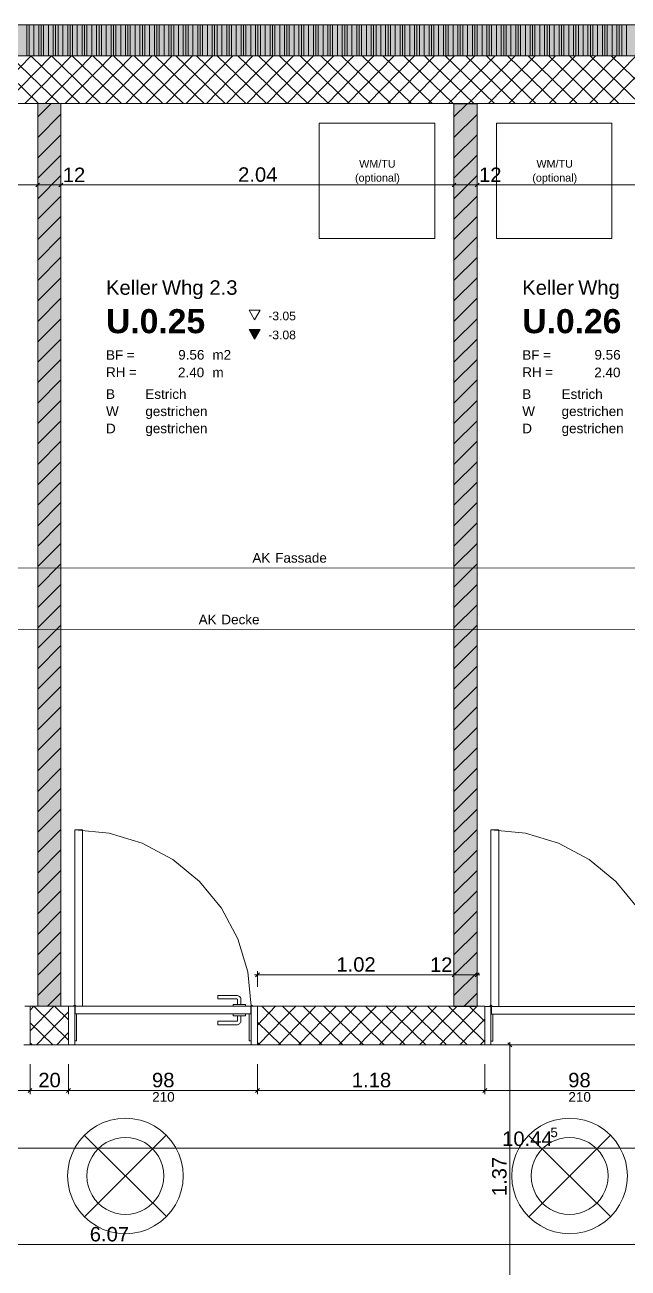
# Model space of a CAD drawing. Extents: x 0 to 1189, y 0 to 841.
# Drawn here: x 325.9 to 388.5, y 607.6 to 736.6 of the extents above; entities that cross this region are included whole.
import ezdxf
from ezdxf.lldxf.tags import DXFTag

# ---------------------------------------------------------------- set-up
doc = ezdxf.new("R2010")
doc.units = 0
doc.layers.get('0').update_dxf_attribs({"lineweight": 35})
for name, color, linetype, lineweight in [('211.5 Stahlbeton Kontur', 7, 'Continuous', 25), ('211.5 Stahlbeton Schraffur', 7, 'Continuous', 25), ('211.6 Mauerwerk Kontur', 7, 'Continuous', 25), ('225.2 Dämmung Aussen', 7, 'Continuous', 25), ('252.0 Spez. Sanitärapparate', 7, 'Continuous', 25), ('255 Plangrafiken', 7, 'Continuous', 25), ('273.0 Innentüren', 7, 'Continuous', 25), ('Beleuchtung', 7, 'Continuous', 25), ('Bemassung', 7, 'Continuous', 25), ('Gebäude Kontur', 7, 'Continuous', 25), ('Hilfskörper', 7, 'Continuous', 25), ('Raumstempel', 7, 'Continuous', 25)]:
    doc.layers.add(name, color=color, linetype=linetype, lineweight=lineweight)
doc.styles.get("Standard").update_dxf_attribs({"font": 'arial.ttf'})
tags = doc.linetypes.add('DASHED2', pattern=[9.525, 6.35, -3.175]).pattern_tags.tags
tags[6:7] = [DXFTag(74, 4), DXFTag(75, 0), DXFTag(340, '0'), DXFTag(46, 1.0), DXFTag(50, 0.0), DXFTag(44, 0.0), DXFTag(45, 0.0)]
tags[4:5] = [DXFTag(74, 4), DXFTag(75, 0), DXFTag(340, '0'), DXFTag(46, 1.0), DXFTag(50, 0.0), DXFTag(44, 0.0), DXFTag(45, 0.0)]
tags = doc.linetypes.add('Strich 2_1mm', pattern=[0.15, 0.1, -0.05]).pattern_tags.tags
tags[6:7] = [DXFTag(74, 4), DXFTag(75, 0), DXFTag(340, '0'), DXFTag(46, 1.0), DXFTag(50, 0.0), DXFTag(44, 0.0), DXFTag(45, 0.0)]
tags[4:5] = [DXFTag(74, 4), DXFTag(75, 0), DXFTag(340, '0'), DXFTag(46, 1.0), DXFTag(50, 0.0), DXFTag(44, 0.0), DXFTag(45, 0.0)]
tags = doc.linetypes.add('Strichlin_lang', pattern=[0.5, 0.3, -0.2]).pattern_tags.tags
tags[6:7] = [DXFTag(74, 4), DXFTag(75, 0), DXFTag(340, '0'), DXFTag(46, 1.0), DXFTag(50, 0.0), DXFTag(44, 0.0), DXFTag(45, 0.0)]
tags[4:5] = [DXFTag(74, 4), DXFTag(75, 0), DXFTag(340, '0'), DXFTag(46, 1.0), DXFTag(50, 0.0), DXFTag(44, 0.0), DXFTag(45, 0.0)]
tags = doc.linetypes.add('Wipeout_Contour', pattern=[1, 0, -1]).pattern_tags.tags
tags[6:7] = [DXFTag(74, 4), DXFTag(75, 0), DXFTag(340, '0'), DXFTag(46, 1.0), DXFTag(50, 0.0), DXFTag(44, 0.0), DXFTag(45, 0.0)]
tags[4:5] = [DXFTag(74, 4), DXFTag(75, 0), DXFTag(340, '0'), DXFTag(46, 1.0), DXFTag(50, 0.0), DXFTag(44, 0.0), DXFTag(45, 0.0)]

# ---------------------------------------------------------------- blocks, each defined once
blk = doc.blocks.new('Referenz-A0SO6TOG06', base_point=(4.4, 96.7))
at = {"layer": '211.5 Stahlbeton Kontur', "color": 0, "lineweight": 18}
for p, q in [((865.84, 733.42), (54.04, 733.42)), ((54.04, 728.44), (865.84, 728.44)), ((330.44, 634.74), (326.44, 634.74)), ((326.44, 634.74), (326.44, 630.74)), ((330.44, 630.74), (330.44, 634.74)), ((350.04, 634.74), (373.64, 634.74)), ((350.04, 630.73), (350.04, 634.74)), ((373.64, 634.74), (373.64, 630.73)), ((326.44, 630.74), (330.44, 630.74)), ((373.64, 630.73), (350.04, 630.73))]:
    blk.add_line(p, q, dxfattribs=at)
at = {"layer": '211.5 Stahlbeton Schraffur', "color": 0, "lineweight": 13}
for p, q in [((321.72, 728.44), (326.56, 733.42)), ((327.32, 728.44), (322.2, 733.42)), ((323.82, 728.44), (328.66, 733.42)), ((329.47, 728.44), (324.36, 733.42)), ((325.91, 728.44), (330.75, 733.42)), ((331.62, 728.44), (326.51, 733.42)), ((328, 728.44), (332.84, 733.42)), ((333.77, 728.44), (328.66, 733.42)), ((330.09, 728.44), (334.93, 733.42)), ((335.92, 728.44), (330.81, 733.42)), ((332.19, 728.44), (337.03, 733.42)), ((338.07, 728.44), (332.96, 733.42)), ((334.28, 728.44), (339.12, 733.42)), ((340.22, 728.44), (335.11, 733.42)), ((336.37, 728.44), (341.21, 733.42)), ((342.38, 728.44), (337.26, 733.42)), ((338.47, 728.44), (343.31, 733.42)), ((344.53, 728.44), (339.41, 733.42)), ((340.56, 728.44), (345.4, 733.42)), ((346.68, 728.44), (341.56, 733.42)), ((342.65, 728.44), (347.49, 733.42)), ((348.83, 728.44), (343.72, 733.42)), ((344.74, 728.44), (349.58, 733.42)), ((350.98, 728.44), (345.87, 733.42)), ((346.84, 728.44), (351.68, 733.42)), ((353.13, 728.44), (348.02, 733.42)), ((348.93, 728.44), (353.77, 733.42)), ((355.28, 728.44), (350.17, 733.42)), ((351.02, 728.44), (355.86, 733.42)), ((357.43, 728.44), (352.32, 733.42)), ((353.12, 728.44), (357.96, 733.42)), ((359.58, 728.44), (354.47, 733.42)), ((355.21, 728.44), (360.05, 733.42)), ((361.73, 728.44), (356.62, 733.42)), ((357.3, 728.44), (362.14, 733.42)), ((363.89, 728.44), (358.77, 733.42)), ((359.39, 728.44), (364.23, 733.42)), ((366.04, 728.44), (360.92, 733.42)), ((361.49, 728.44), (366.33, 733.42)), ((368.19, 728.44), (363.07, 733.42)), ((363.58, 728.44), (368.42, 733.42)), ((370.34, 728.44), (365.23, 733.42)), ((365.67, 728.44), (370.51, 733.42)), ((372.49, 728.44), (367.38, 733.42)), ((367.76, 728.44), (372.61, 733.42)), ((374.64, 728.44), (369.53, 733.42)), ((369.86, 728.44), (374.7, 733.42)), ((376.79, 728.44), (371.68, 733.42)), ((371.95, 728.44), (376.79, 733.42)), ((378.94, 728.44), (373.83, 733.42)), ((374.04, 728.44), (378.88, 733.42)), ((381.09, 728.44), (375.98, 733.42)), ((376.14, 728.44), (380.98, 733.42)), ((383.24, 728.44), (378.13, 733.42)), ((378.23, 728.44), (383.07, 733.42)), ((385.4, 728.44), (380.28, 733.42)), ((380.32, 728.44), (385.16, 733.42)), ((382.41, 728.44), (387.26, 733.42)), ((387.55, 728.44), (382.43, 733.42)), ((384.51, 728.44), (389.35, 733.42)), ((389.7, 728.44), (384.58, 733.42)), ((386.6, 728.44), (391.44, 733.42)), ((391.85, 728.44), (386.74, 733.42)), ((326.44, 634.35), (326.82, 634.74)), ((326.44, 632.2), (328.91, 634.74)), ((330.44, 631.23), (326.84, 634.74)), ((327.11, 630.74), (330.44, 634.16)), ((330.44, 633.32), (328.99, 634.74)), ((350.04, 632.79), (351.93, 634.74)), ((350.13, 630.73), (354.03, 634.74)), ((354.61, 630.73), (350.5, 634.74)), ((352.23, 630.73), (356.12, 634.74)), ((356.76, 630.73), (352.65, 634.74)), ((354.32, 630.73), (358.21, 634.74)), ((358.91, 630.73), (354.8, 634.74)), ((356.41, 630.73), (360.3, 634.74)), ((361.06, 630.73), (356.95, 634.74)), ((358.5, 630.73), (362.4, 634.74)), ((363.21, 630.73), (359.1, 634.74)), ((360.6, 630.73), (364.49, 634.74)), ((365.37, 630.73), (361.25, 634.74)), ((362.69, 630.73), (366.58, 634.74)), ((367.52, 630.73), (363.4, 634.74)), ((364.78, 630.73), (368.67, 634.74)), ((369.67, 630.73), (365.56, 634.74)), ((366.88, 630.73), (370.77, 634.74)), ((371.82, 630.73), (367.71, 634.74)), ((368.97, 630.73), (372.86, 634.74)), ((373.64, 631.06), (369.86, 634.74)), ((373.64, 633.15), (372.01, 634.74)), ((328.8, 630.74), (326.44, 633.03)), ((352.46, 630.73), (350.04, 633.09)), ((371.06, 630.73), (373.64, 633.39)), ((329.21, 630.74), (330.44, 632.01)), ((373.15, 630.73), (373.64, 631.23)), ((326.65, 630.74), (326.44, 630.93)), ((350.31, 630.73), (350.04, 630.99))]:
    blk.add_line(p, q, dxfattribs=at)
at = {"layer": '211.6 Mauerwerk Kontur', "color": 0, "lineweight": 18}
for p, q in [((329.64, 728.44), (327.24, 728.44)), ((327.24, 728.44), (327.24, 634.74)), ((329.64, 634.74), (329.64, 728.44)), ((372.84, 728.43), (370.44, 728.43)), ((370.44, 728.43), (370.44, 634.73)), ((372.84, 634.73), (372.84, 728.43)), ((327.24, 634.74), (329.64, 634.74)), ((370.44, 634.73), (372.84, 634.73))]:
    blk.add_line(p, q, dxfattribs=at)
at = {"layer": '225.2 Dämmung Aussen', "color": 0, "linetype": 'Wipeout_Contour', "lineweight": 0, "ltscale": 37.755617}
for p, q in [((865.84, 736.62), (45.85, 736.62)), ((865.84, 736.62), (45.85, 736.62)), ((49.04, 733.42), (865.84, 733.42)), ((49.04, 733.42), (865.84, 733.42))]:
    blk.add_line(p, q, dxfattribs=at)
at = {"layer": '225.2 Dämmung Aussen', "color": 0, "lineweight": 13}
for p, q in [((865.84, 736.62), (45.85, 736.62)), ((326.1, 733.42), (326.1, 736.62)), ((326.35, 733.42), (326.35, 736.62)), ((326.85, 733.42), (326.85, 736.62)), ((326.85, 733.42), (326.85, 736.62)), ((327.35, 733.42), (327.35, 736.62)), ((327.6, 733.42), (327.6, 736.62)), ((327.85, 733.42), (327.85, 736.62)), ((328.35, 733.42), (328.35, 736.62)), ((328.35, 733.42), (328.35, 736.62)), ((328.85, 733.42), (328.85, 736.62)), ((329.1, 733.42), (329.1, 736.62)), ((329.35, 733.42), (329.35, 736.62)), ((329.85, 733.42), (329.85, 736.62)), ((329.85, 733.42), (329.85, 736.62)), ((330.35, 733.42), (330.35, 736.62)), ((330.6, 733.42), (330.6, 736.62)), ((330.85, 733.42), (330.85, 736.62)), ((331.35, 733.42), (331.35, 736.62)), ((331.35, 733.42), (331.35, 736.62)), ((331.85, 733.42), (331.85, 736.62)), ((332.1, 733.42), (332.1, 736.62)), ((332.35, 733.42), (332.35, 736.62)), ((332.85, 733.42), (332.85, 736.62)), ((332.85, 733.42), (332.85, 736.62)), ((333.35, 733.42), (333.35, 736.62)), ((333.6, 733.42), (333.6, 736.62)), ((333.85, 733.42), (333.85, 736.62)), ((334.35, 733.42), (334.35, 736.62)), ((334.35, 733.42), (334.35, 736.62)), ((334.85, 733.42), (334.85, 736.62)), ((335.1, 733.42), (335.1, 736.62)), ((335.35, 733.42), (335.35, 736.62)), ((335.85, 733.42), (335.85, 736.62)), ((335.85, 733.42), (335.85, 736.62)), ((336.35, 733.42), (336.35, 736.62)), ((336.6, 733.42), (336.6, 736.62)), ((336.85, 733.42), (336.85, 736.62)), ((337.35, 733.42), (337.35, 736.62)), ((337.35, 733.42), (337.35, 736.62)), ((337.85, 733.42), (337.85, 736.62)), ((338.1, 733.42), (338.1, 736.62)), ((338.35, 733.42), (338.35, 736.62)), ((338.85, 733.42), (338.85, 736.62)), ((338.85, 733.42), (338.85, 736.62)), ((339.35, 733.42), (339.35, 736.62)), ((339.6, 733.42), (339.6, 736.62)), ((339.85, 733.42), (339.85, 736.62)), ((340.35, 733.42), (340.35, 736.62)), ((340.35, 733.42), (340.35, 736.62)), ((340.85, 733.42), (340.85, 736.62)), ((341.1, 733.42), (341.1, 736.62)), ((341.35, 733.42), (341.35, 736.62)), ((341.85, 733.42), (341.85, 736.62)), ((341.85, 733.42), (341.85, 736.62)), ((342.35, 733.42), (342.35, 736.62)), ((342.6, 733.42), (342.6, 736.62)), ((342.85, 733.42), (342.85, 736.62)), ((343.35, 733.42), (343.35, 736.62)), ((343.35, 733.42), (343.35, 736.62)), ((343.85, 733.42), (343.85, 736.62)), ((344.1, 733.42), (344.1, 736.62)), ((344.35, 733.42), (344.35, 736.62)), ((344.85, 733.42), (344.85, 736.62)), ((344.85, 733.42), (344.85, 736.62)), ((345.35, 733.42), (345.35, 736.62)), ((345.6, 733.42), (345.6, 736.62)), ((345.85, 733.42), (345.85, 736.62)), ((346.35, 733.42), (346.35, 736.62)), ((346.35, 733.42), (346.35, 736.62)), ((346.85, 733.42), (346.85, 736.62)), ((347.1, 733.42), (347.1, 736.62)), ((347.35, 733.42), (347.35, 736.62)), ((347.85, 733.42), (347.85, 736.62)), ((347.85, 733.42), (347.85, 736.62)), ((348.35, 733.42), (348.35, 736.62)), ((348.6, 733.42), (348.6, 736.62)), ((348.85, 733.42), (348.85, 736.62)), ((349.35, 733.42), (349.35, 736.62)), ((349.35, 733.42), (349.35, 736.62)), ((349.85, 733.42), (349.85, 736.62)), ((350.1, 733.42), (350.1, 736.62)), ((350.35, 733.42), (350.35, 736.62)), ((350.85, 733.42), (350.85, 736.62)), ((350.85, 733.42), (350.85, 736.62)), ((351.35, 733.42), (351.35, 736.62)), ((351.6, 733.42), (351.6, 736.62)), ((351.85, 733.42), (351.85, 736.62)), ((352.35, 733.42), (352.35, 736.62)), ((352.35, 733.42), (352.35, 736.62)), ((352.85, 733.42), (352.85, 736.62)), ((353.1, 733.42), (353.1, 736.62)), ((353.35, 733.42), (353.35, 736.62)), ((353.85, 733.42), (353.85, 736.62)), ((353.85, 733.42), (353.85, 736.62)), ((354.35, 733.42), (354.35, 736.62)), ((354.6, 733.42), (354.6, 736.62)), ((354.85, 733.42), (354.85, 736.62)), ((355.35, 733.42), (355.35, 736.62)), ((355.35, 733.42), (355.35, 736.62)), ((355.85, 733.42), (355.85, 736.62)), ((356.1, 733.42), (356.1, 736.62)), ((356.35, 733.42), (356.35, 736.62)), ((356.85, 733.42), (356.85, 736.62)), ((356.85, 733.42), (356.85, 736.62)), ((357.35, 733.42), (357.35, 736.62)), ((357.6, 733.42), (357.6, 736.62)), ((357.85, 733.42), (357.85, 736.62)), ((358.35, 733.42), (358.35, 736.62)), ((358.35, 733.42), (358.35, 736.62)), ((358.85, 733.42), (358.85, 736.62)), ((359.1, 733.42), (359.1, 736.62)), ((359.35, 733.42), (359.35, 736.62)), ((359.85, 733.42), (359.85, 736.62)), ((359.85, 733.42), (359.85, 736.62)), ((360.35, 733.42), (360.35, 736.62)), ((360.6, 733.42), (360.6, 736.62)), ((360.85, 733.42), (360.85, 736.62)), ((361.35, 733.42), (361.35, 736.62)), ((361.35, 733.42), (361.35, 736.62)), ((361.85, 733.42), (361.85, 736.62)), ((362.1, 733.42), (362.1, 736.62)), ((362.35, 733.42), (362.35, 736.62)), ((362.85, 733.42), (362.85, 736.62)), ((362.85, 733.42), (362.85, 736.62)), ((363.35, 733.42), (363.35, 736.62)), ((363.6, 733.42), (363.6, 736.62)), ((363.85, 733.42), (363.85, 736.62)), ((364.35, 733.42), (364.35, 736.62)), ((364.35, 733.42), (364.35, 736.62)), ((364.85, 733.42), (364.85, 736.62)), ((365.1, 733.42), (365.1, 736.62)), ((365.35, 733.42), (365.35, 736.62)), ((365.85, 733.42), (365.85, 736.62)), ((365.85, 733.42), (365.85, 736.62)), ((366.35, 733.42), (366.35, 736.62)), ((366.6, 733.42), (366.6, 736.62)), ((366.85, 733.42), (366.85, 736.62)), ((367.35, 733.42), (367.35, 736.62)), ((367.35, 733.42), (367.35, 736.62)), ((367.85, 733.42), (367.85, 736.62)), ((368.1, 733.42), (368.1, 736.62)), ((368.35, 733.42), (368.35, 736.62)), ((368.85, 733.42), (368.85, 736.62)), ((368.85, 733.42), (368.85, 736.62)), ((369.35, 733.42), (369.35, 736.62)), ((369.6, 733.42), (369.6, 736.62)), ((369.85, 733.42), (369.85, 736.62)), ((370.35, 733.42), (370.35, 736.62)), ((370.35, 733.42), (370.35, 736.62)), ((370.85, 733.42), (370.85, 736.62)), ((371.1, 733.42), (371.1, 736.62)), ((371.35, 733.42), (371.35, 736.62)), ((371.85, 733.42), (371.85, 736.62)), ((371.85, 733.42), (371.85, 736.62)), ((372.35, 733.42), (372.35, 736.62)), ((372.6, 733.42), (372.6, 736.62)), ((372.85, 733.42), (372.85, 736.62)), ((373.35, 733.42), (373.35, 736.62)), ((373.35, 733.42), (373.35, 736.62)), ((373.85, 733.42), (373.85, 736.62)), ((374.1, 733.42), (374.1, 736.62)), ((374.35, 733.42), (374.35, 736.62)), ((374.85, 733.42), (374.85, 736.62)), ((374.85, 733.42), (374.85, 736.62)), ((375.35, 733.42), (375.35, 736.62)), ((375.6, 733.42), (375.6, 736.62)), ((375.85, 733.42), (375.85, 736.62)), ((376.35, 733.42), (376.35, 736.62)), ((376.35, 733.42), (376.35, 736.62)), ((376.85, 733.42), (376.85, 736.62)), ((377.1, 733.42), (377.1, 736.62)), ((377.35, 733.42), (377.35, 736.62)), ((377.85, 733.42), (377.85, 736.62)), ((377.85, 733.42), (377.85, 736.62)), ((378.35, 733.42), (378.35, 736.62)), ((378.6, 733.42), (378.6, 736.62)), ((378.85, 733.42), (378.85, 736.62)), ((379.35, 733.42), (379.35, 736.62)), ((379.35, 733.42), (379.35, 736.62)), ((379.85, 733.42), (379.85, 736.62)), ((380.1, 733.42), (380.1, 736.62)), ((380.35, 733.42), (380.35, 736.62)), ((380.85, 733.42), (380.85, 736.62)), ((380.85, 733.42), (380.85, 736.62)), ((381.35, 733.42), (381.35, 736.62)), ((381.6, 733.42), (381.6, 736.62)), ((381.85, 733.42), (381.85, 736.62)), ((382.35, 733.42), (382.35, 736.62)), ((382.35, 733.42), (382.35, 736.62)), ((382.85, 733.42), (382.85, 736.62)), ((383.1, 733.42), (383.1, 736.62)), ((383.35, 733.42), (383.35, 736.62)), ((383.85, 733.42), (383.85, 736.62)), ((383.85, 733.42), (383.85, 736.62)), ((384.35, 733.42), (384.35, 736.62)), ((384.6, 733.42), (384.6, 736.62)), ((384.85, 733.42), (384.85, 736.62)), ((385.35, 733.42), (385.35, 736.62)), ((385.35, 733.42), (385.35, 736.62)), ((385.85, 733.42), (385.85, 736.62)), ((386.1, 733.42), (386.1, 736.62)), ((386.35, 733.42), (386.35, 736.62)), ((386.85, 733.42), (386.85, 736.62)), ((386.85, 733.42), (386.85, 736.62)), ((387.35, 733.42), (387.35, 736.62)), ((387.6, 733.42), (387.6, 736.62)), ((387.85, 733.42), (387.85, 736.62)), ((388.35, 733.42), (388.35, 736.62)), ((388.35, 733.42), (388.35, 736.62)), ((45.85, 733.42), (865.84, 733.42))]:
    blk.add_line(p, q, dxfattribs=at)
at = {"layer": '225.2 Dämmung Aussen', "color": 7, "linetype": 'Wipeout_Contour', "lineweight": 0, "ltscale": 37.755617, "true_color": 0xffffff}
for points in [[(45.85, 733.42), (865.84, 733.42), (45.85, 736.62)], [(865.84, 733.42), (45.85, 736.62), (865.84, 736.62)], [(45.85, 733.42), (865.84, 733.42), (45.85, 736.62)], [(865.84, 733.42), (45.85, 736.62), (865.84, 736.62)]]:
    blk.add_solid(points, dxfattribs=at)
at = {"layer": '252.0 Spez. Sanitärapparate', "color": 0, "linetype": 'Strich 2_1mm', "lineweight": 13, "ltscale": 0.13}
for p, q in [((356.44, 726.43), (356.44, 714.43)), ((368.44, 726.43), (356.44, 726.43)), ((368.44, 714.43), (368.44, 726.43)), ((374.84, 726.43), (374.84, 714.43)), ((386.84, 726.43), (374.84, 726.43)), ((386.84, 714.43), (386.84, 726.43)), ((356.44, 714.43), (368.44, 714.43)), ((374.84, 714.43), (386.84, 714.43))]:
    blk.add_line(p, q, dxfattribs=at)
at = {"layer": '255 Plangrafiken', "color": 0, "linetype": 'Wipeout_Contour', "lineweight": 0, "ltscale": 27.256255}
for p, q in [((329.64, 728.44), (327.24, 728.44)), ((327.24, 728.44), (327.24, 634.74)), ((329.64, 634.74), (329.64, 728.44)), ((327.24, 634.74), (329.64, 634.74))]:
    blk.add_line(p, q, dxfattribs=at)
at = {"layer": '255 Plangrafiken', "color": 0, "lineweight": 13}
for p, q in [((327.24, 727.06), (328.62, 728.44)), ((370.44, 727.06), (371.82, 728.43)), ((327.24, 724.94), (329.64, 727.34)), ((370.44, 724.93), (372.84, 727.33)), ((327.24, 722.81), (329.64, 725.21)), ((370.44, 722.81), (372.84, 725.21)), ((327.24, 720.69), (329.64, 723.09)), ((370.44, 720.69), (372.84, 723.09)), ((327.24, 718.57), (329.64, 720.97)), ((370.44, 718.57), (372.84, 720.97)), ((327.24, 716.45), (329.64, 718.85)), ((370.44, 716.45), (372.84, 718.85)), ((327.24, 714.33), (329.64, 716.73)), ((370.44, 714.33), (372.84, 716.73)), ((327.24, 712.21), (329.64, 714.61)), ((370.44, 712.21), (372.84, 714.61)), ((327.24, 710.09), (329.64, 712.49)), ((370.44, 710.08), (372.84, 712.48)), ((327.24, 707.96), (329.64, 710.36)), ((370.44, 707.96), (372.84, 710.36)), ((327.24, 705.84), (329.64, 708.24)), ((370.44, 705.84), (372.84, 708.24)), ((327.24, 703.72), (329.64, 706.12)), ((370.44, 703.72), (372.84, 706.12)), ((327.24, 701.6), (329.64, 704)), ((370.44, 701.6), (372.84, 704)), ((327.24, 699.48), (329.64, 701.88)), ((370.44, 699.48), (372.84, 701.88)), ((327.24, 697.36), (329.64, 699.76)), ((370.44, 697.36), (372.84, 699.76)), ((327.24, 695.24), (329.64, 697.64)), ((370.44, 695.23), (372.84, 697.63)), ((327.24, 693.11), (329.64, 695.51)), ((370.44, 693.11), (372.84, 695.51)), ((327.24, 690.99), (329.64, 693.39)), ((370.44, 690.99), (372.84, 693.39)), ((327.24, 688.87), (329.64, 691.27)), ((370.44, 688.87), (372.84, 691.27)), ((327.24, 686.75), (329.64, 689.15)), ((370.44, 686.75), (372.84, 689.15)), ((327.24, 684.63), (329.64, 687.03)), ((370.44, 684.63), (372.84, 687.03)), ((327.24, 682.51), (329.64, 684.91)), ((370.44, 682.51), (372.84, 684.91)), ((327.24, 680.39), (329.64, 682.79)), ((370.44, 680.38), (372.84, 682.79)), ((327.24, 678.26), (329.64, 680.67)), ((370.44, 678.26), (372.84, 680.66)), ((327.24, 676.14), (329.64, 678.54)), ((370.44, 676.14), (372.84, 678.54)), ((327.24, 674.02), (329.64, 676.42)), ((370.44, 674.02), (372.84, 676.42)), ((327.24, 671.9), (329.64, 674.3)), ((370.44, 671.9), (372.84, 674.3)), ((327.24, 669.78), (329.64, 672.18)), ((370.44, 669.78), (372.84, 672.18)), ((327.24, 667.66), (329.64, 670.06)), ((370.44, 667.66), (372.84, 670.06)), ((327.24, 665.54), (329.64, 667.94)), ((370.44, 665.54), (372.84, 667.94)), ((327.24, 663.42), (329.64, 665.82)), ((370.44, 663.41), (372.84, 665.81)), ((327.24, 661.29), (329.64, 663.69)), ((370.44, 661.29), (372.84, 663.69)), ((327.24, 659.17), (329.64, 661.57)), ((370.44, 659.17), (372.84, 661.57)), ((327.24, 657.05), (329.64, 659.45)), ((370.44, 657.05), (372.84, 659.45)), ((327.24, 654.93), (329.64, 657.33)), ((370.44, 654.93), (372.84, 657.33)), ((327.24, 652.81), (329.64, 655.21)), ((370.44, 652.81), (372.84, 655.21)), ((327.24, 650.69), (329.64, 653.09)), ((370.44, 650.69), (372.84, 653.09)), ((327.24, 648.57), (329.64, 650.97)), ((370.44, 648.56), (372.84, 650.96)), ((327.24, 646.44), (329.64, 648.84)), ((370.44, 646.44), (372.84, 648.84)), ((327.24, 644.32), (329.64, 646.72)), ((370.44, 644.32), (372.84, 646.72)), ((327.24, 642.2), (329.64, 644.6)), ((370.44, 642.2), (372.84, 644.6)), ((327.24, 640.08), (329.64, 642.48)), ((370.44, 640.08), (372.84, 642.48)), ((327.24, 637.96), (329.64, 640.36)), ((370.44, 637.96), (372.84, 640.36)), ((327.24, 635.84), (329.64, 638.24)), ((370.44, 635.84), (372.84, 638.24)), ((328.26, 634.74), (329.64, 636.12)), ((371.46, 634.73), (372.84, 636.11))]:
    blk.add_line(p, q, dxfattribs=at)
at = {"layer": '255 Plangrafiken', "color": 0, "linetype": 'Wipeout_Contour', "lineweight": 0, "ltscale": 27.896368}
for p, q in [((372.84, 728.43), (370.44, 728.43)), ((370.44, 728.43), (370.44, 634.73)), ((372.84, 634.73), (372.84, 728.43)), ((370.44, 634.73), (372.84, 634.73))]:
    blk.add_line(p, q, dxfattribs=at)
at = {"layer": '255 Plangrafiken', "color": 7, "linetype": 'Wipeout_Contour', "lineweight": 0, "ltscale": 27.256255, "true_color": 0xffffff}
for points in [[(329.64, 634.74), (327.24, 634.74), (329.64, 728.44)], [(327.24, 634.74), (329.64, 728.44), (327.24, 728.44)], [(329.64, 728.44), (327.24, 728.44), (327.24, 728.44)], [(329.64, 634.74), (329.64, 634.74), (327.24, 634.74)]]:
    blk.add_solid(points, dxfattribs=at)
at = {"layer": '255 Plangrafiken', "color": 7, "linetype": 'Wipeout_Contour', "lineweight": 0, "ltscale": 27.896368, "true_color": 0xffffff}
for points in [[(372.84, 728.43), (370.44, 728.43), (370.44, 728.43)], [(372.84, 634.73), (370.44, 634.73), (372.84, 728.43)], [(370.44, 634.73), (372.84, 728.43), (370.44, 728.43)], [(372.84, 634.73), (372.84, 634.73), (370.44, 634.73)]]:
    blk.add_solid(points, dxfattribs=at)
at = {"layer": '273.0 Innentüren', "color": 0, "lineweight": 13}
for p, q in [((331.08, 634.84), (331.08, 653.06)), ((331.08, 653.06), (331.88, 653.06)), ((331.08, 653.06), (334.66, 652.7)), ((331.88, 634.74), (331.88, 653.06)), ((334.66, 652.7), (338.09, 651.66)), ((374.28, 634.83), (374.28, 653.05)), ((374.28, 653.05), (375.08, 653.05)), ((374.28, 653.05), (377.86, 652.7)), ((375.08, 634.73), (375.08, 653.05)), ((377.86, 652.7), (381.29, 651.66)), ((338.09, 651.66), (341.26, 649.97)), ((381.29, 651.66), (384.46, 649.97)), ((341.26, 649.97), (344.04, 647.69)), ((384.46, 649.97), (387.24, 647.69)), ((344.04, 647.69), (346.31, 644.91)), ((387.24, 647.69), (389.51, 644.91)), ((346.31, 644.91), (348.01, 641.75)), ((348.01, 641.75), (349.05, 638.31)), ((349.05, 638.31), (349.4, 634.74)), ((347.92, 635.86), (345.93, 635.86)), ((345.93, 635.81), (345.93, 635.86)), ((345.93, 635.81), (345.93, 635.79)), ((345.93, 635.79), (345.93, 635.77)), ((345.93, 635.77), (345.93, 635.74)), ((345.93, 635.74), (345.93, 635.71)), ((345.93, 635.71), (345.93, 635.68)), ((345.93, 635.68), (345.93, 635.64)), ((345.93, 635.64), (345.93, 635.61)), ((345.93, 635.61), (345.93, 635.59)), ((345.93, 635.59), (345.93, 635.54)), ((345.93, 635.54), (345.93, 635.52)), ((345.93, 635.52), (345.93, 635.51)), ((345.93, 635.5), (345.93, 635.51)), ((347.9, 635.5), (345.93, 635.5)), ((347.92, 635.49), (347.9, 635.5)), ((347.98, 635.85), (347.92, 635.86)), ((347.93, 635.49), (347.92, 635.49)), ((347.94, 635.49), (347.93, 635.49)), ((347.95, 635.48), (347.94, 635.49)), ((347.96, 635.47), (347.95, 635.48)), ((347.96, 635.47), (347.96, 635.47)), ((347.97, 635.46), (347.96, 635.47)), ((347.97, 635.45), (347.97, 635.46)), ((347.97, 635.43), (347.97, 635.45)), ((347.97, 634.94), (347.97, 635.43)), ((348.06, 635.83), (347.98, 635.85)), ((348.12, 635.8), (348.06, 635.83)), ((348.18, 635.76), (348.12, 635.8)), ((348.23, 635.71), (348.18, 635.76)), ((348.28, 635.65), (348.23, 635.71)), ((348.31, 635.58), (348.28, 635.65)), ((348.33, 635.51), (348.31, 635.58)), ((348.33, 635.44), (348.33, 635.51)), ((348.33, 634.94), (348.33, 635.44)), ((326.44, 634.74), (325.9, 634.74)), ((326.44, 634.74), (326.44, 630.74)), ((326.44, 630.74), (326.44, 634.74)), ((330.44, 634.74), (330.44, 633.94)), ((330.98, 634.74), (330.44, 634.74)), ((330.44, 630.74), (330.44, 633.94)), ((330.99, 634.76), (330.98, 634.74)), ((330.98, 634.74), (331.08, 634.74)), ((331, 634.79), (330.99, 634.76)), ((331.01, 634.81), (331, 634.79)), ((331.03, 634.82), (331.01, 634.81)), ((331.06, 634.83), (331.03, 634.82)), ((331.08, 634.84), (331.06, 634.83)), ((331.11, 634.83), (331.08, 634.84)), ((331.08, 634.74), (331.08, 634.64)), ((331.08, 634.64), (331.08, 633.94)), ((331.08, 634.64), (331.11, 634.64)), ((331.13, 633.94), (331.08, 633.94)), ((331.08, 631.14), (331.08, 633.94)), ((331.13, 634.82), (331.11, 634.83)), ((331.11, 634.64), (331.13, 634.65)), ((331.15, 634.81), (331.13, 634.82)), ((331.13, 634.65), (331.13, 634.74)), ((331.13, 634.74), (331.18, 634.74)), ((331.13, 634.65), (331.13, 633.94)), ((331.13, 633.94), (331.28, 633.94)), ((331.17, 634.79), (331.15, 634.81)), ((331.18, 634.76), (331.17, 634.79)), ((331.18, 634.74), (331.18, 634.76)), ((331.88, 634.74), (331.18, 634.74)), ((331.28, 631.14), (331.28, 633.94)), ((331.28, 633.94), (347.51, 633.94)), ((347.51, 634.74), (331.88, 634.74)), ((347.51, 634.74), (347.51, 634.94)), ((347.51, 634.94), (347.52, 634.94)), ((347.51, 634.74), (347.52, 634.74)), ((347.51, 633.94), (347.52, 633.94)), ((347.51, 633.94), (347.51, 633.74)), ((347.51, 633.74), (347.52, 633.74)), ((347.55, 634.94), (347.52, 634.94)), ((347.52, 634.74), (347.55, 634.74)), ((347.52, 633.94), (347.55, 633.94)), ((347.52, 633.74), (347.55, 633.74)), ((347.55, 634.94), (347.6, 634.94)), ((347.55, 634.74), (347.6, 634.74)), ((347.55, 633.94), (347.6, 633.94)), ((347.55, 633.74), (347.6, 633.74)), ((347.66, 634.94), (347.6, 634.94)), ((347.6, 634.74), (347.66, 634.74)), ((347.6, 633.94), (347.66, 633.94)), ((347.6, 633.74), (347.66, 633.74)), ((347.74, 634.94), (347.66, 634.94)), ((347.66, 634.74), (347.74, 634.74)), ((347.66, 633.94), (347.74, 633.94)), ((347.66, 633.74), (347.74, 633.74)), ((347.83, 634.94), (347.74, 634.94)), ((347.74, 634.74), (347.83, 634.74)), ((347.74, 633.94), (347.83, 633.94)), ((347.74, 633.74), (347.83, 633.74)), ((347.93, 634.94), (347.83, 634.94)), ((347.83, 634.74), (347.93, 634.74)), ((347.83, 633.94), (347.93, 633.94)), ((347.83, 633.74), (347.93, 633.74)), ((347.97, 634.94), (347.93, 634.94)), ((347.93, 634.74), (348.04, 634.74)), ((347.93, 633.94), (348.04, 633.94)), ((347.93, 633.74), (347.97, 633.74)), ((347.97, 634.94), (347.97, 634.94)), ((347.98, 634.94), (347.97, 634.94)), ((347.97, 633.74), (347.97, 633.24)), ((347.97, 633.74), (347.97, 633.74)), ((347.97, 633.74), (347.98, 633.74)), ((347.98, 634.94), (348.01, 634.94)), ((347.98, 633.74), (348.01, 633.74)), ((348.04, 634.94), (348.01, 634.94)), ((348.01, 633.74), (348.04, 633.74)), ((348.04, 634.94), (348.04, 634.94)), ((348.06, 634.94), (348.04, 634.94)), ((348.04, 634.74), (348.15, 634.74)), ((348.04, 633.94), (348.15, 633.94)), ((348.04, 633.74), (348.04, 633.74)), ((348.04, 633.74), (348.06, 633.74)), ((348.09, 634.94), (348.06, 634.94)), ((348.06, 633.74), (348.09, 633.74)), ((348.12, 634.94), (348.09, 634.94)), ((348.09, 633.74), (348.12, 633.74)), ((348.15, 634.94), (348.12, 634.94)), ((348.12, 633.74), (348.15, 633.74)), ((348.18, 634.94), (348.15, 634.94)), ((348.15, 634.74), (348.26, 634.74)), ((348.15, 633.94), (348.26, 633.94)), ((348.15, 633.74), (348.18, 633.74)), ((348.21, 634.94), (348.18, 634.94)), ((348.18, 633.74), (348.21, 633.74)), ((348.24, 634.94), (348.21, 634.94)), ((348.21, 633.74), (348.24, 633.74)), ((348.26, 634.94), (348.24, 634.94)), ((348.24, 633.74), (348.26, 633.74)), ((348.27, 634.94), (348.26, 634.94)), ((348.26, 634.74), (348.37, 634.74)), ((348.26, 633.94), (348.37, 633.94)), ((348.26, 633.74), (348.27, 633.74)), ((348.29, 634.94), (348.27, 634.94)), ((348.27, 633.74), (348.29, 633.74)), ((348.31, 634.94), (348.29, 634.94)), ((348.29, 633.74), (348.31, 633.74)), ((348.33, 634.94), (348.31, 634.94)), ((348.31, 633.74), (348.33, 633.74)), ((348.37, 634.94), (348.33, 634.94)), ((348.33, 633.74), (348.33, 633.23)), ((348.33, 633.74), (348.37, 633.74)), ((348.47, 634.94), (348.37, 634.94)), ((348.37, 634.74), (348.47, 634.74)), ((348.37, 633.94), (348.47, 633.94)), ((348.37, 633.74), (348.47, 633.74)), ((348.47, 634.94), (348.56, 634.94)), ((348.47, 634.74), (348.56, 634.74)), ((348.47, 633.94), (348.56, 633.94)), ((348.47, 633.74), (348.56, 633.74)), ((348.64, 634.94), (348.56, 634.94)), ((348.56, 634.74), (348.64, 634.74)), ((348.56, 633.94), (348.64, 633.94)), ((348.56, 633.74), (348.64, 633.74)), ((348.64, 634.94), (348.71, 634.94)), ((348.64, 634.74), (348.71, 634.74)), ((348.64, 633.94), (348.71, 633.94)), ((348.64, 633.74), (348.71, 633.74)), ((348.75, 634.94), (348.71, 634.94)), ((348.71, 634.74), (348.75, 634.74)), ((348.71, 633.94), (348.75, 633.94)), ((348.71, 633.74), (348.75, 633.74)), ((348.78, 634.94), (348.75, 634.94)), ((348.75, 634.74), (348.78, 634.74)), ((348.75, 633.94), (348.78, 633.94)), ((348.75, 633.74), (348.78, 633.74)), ((348.78, 634.94), (348.79, 634.94)), ((348.79, 634.74), (348.78, 634.74)), ((348.78, 633.94), (348.79, 633.94)), ((348.78, 633.74), (348.79, 633.74)), ((348.79, 634.74), (348.79, 634.94)), ((348.79, 634.74), (349.35, 634.74)), ((348.79, 633.94), (349.2, 633.94)), ((348.79, 633.94), (348.79, 633.74)), ((349.2, 633.94), (349.2, 631.14)), ((349.2, 633.94), (349.35, 633.94)), ((349.39, 634.74), (349.35, 634.74)), ((349.35, 634.74), (349.35, 634.59)), ((349.35, 634.59), (349.37, 634.59)), ((349.35, 634.44), (349.35, 634.59)), ((349.35, 634.44), (349.37, 634.44)), ((349.35, 634.44), (349.35, 634.43)), ((349.35, 634.39), (349.35, 634.43)), ((349.35, 634.43), (349.37, 634.43)), ((349.35, 634.39), (349.35, 634.39)), ((349.35, 634.29), (349.35, 634.39)), ((349.35, 634.28), (349.35, 634.29)), ((349.35, 634.28), (349.35, 634.18)), ((349.35, 634.17), (349.35, 634.18)), ((349.37, 634.18), (349.35, 634.18)), ((349.35, 634.17), (349.37, 634.17)), ((349.35, 634.08), (349.35, 634.17)), ((349.35, 634.08), (349.37, 634.08)), ((349.35, 634.08), (349.35, 633.94)), ((349.4, 633.94), (349.35, 633.94)), ((349.37, 634.44), (349.37, 634.59)), ((349.37, 634.43), (349.37, 634.44)), ((349.37, 634.43), (349.38, 634.43)), ((349.37, 634.39), (349.37, 634.43)), ((349.37, 634.39), (349.37, 634.18)), ((349.37, 634.18), (349.37, 634.17)), ((349.38, 634.18), (349.37, 634.18)), ((349.37, 634.08), (349.37, 634.17)), ((349.38, 634.72), (349.39, 634.74)), ((349.38, 634.43), (349.38, 634.72)), ((349.38, 634.43), (349.38, 634.39)), ((349.38, 634.39), (349.38, 634.18)), ((349.38, 634.08), (349.38, 634.18)), ((349.4, 634.08), (349.38, 634.08)), ((349.39, 634.74), (349.4, 634.78)), ((349.4, 634.74), (349.39, 634.74)), ((349.4, 634.78), (349.45, 634.83)), ((349.42, 634.74), (349.4, 634.74)), ((349.4, 634.72), (349.4, 634.74)), ((349.4, 634.08), (349.4, 634.72)), ((349.4, 633.94), (349.4, 634.08)), ((349.4, 633.94), (349.4, 631.14)), ((349.43, 634.77), (349.42, 634.74)), ((350.04, 634.74), (349.42, 634.74)), ((349.43, 634.77), (349.46, 634.8)), ((349.48, 634.84), (349.45, 634.83)), ((349.46, 634.8), (349.49, 634.81)), ((349.48, 634.84), (349.51, 634.84)), ((349.51, 634.81), (349.49, 634.81)), ((349.51, 634.84), (349.51, 634.81)), ((350.04, 634.74), (350.04, 630.74)), ((350.04, 634.74), (350.04, 630.74)), ((373.64, 630.73), (373.64, 634.73)), ((373.64, 634.73), (373.64, 633.93)), ((374.18, 634.73), (373.64, 634.73)), ((373.64, 630.73), (373.64, 633.93)), ((374.19, 634.76), (374.18, 634.73)), ((374.18, 634.73), (374.28, 634.73)), ((374.2, 634.78), (374.19, 634.76)), ((374.21, 634.81), (374.2, 634.78)), ((374.23, 634.82), (374.21, 634.81)), ((374.26, 634.83), (374.23, 634.82)), ((374.28, 634.83), (374.26, 634.83)), ((374.31, 634.83), (374.28, 634.83)), ((374.28, 634.73), (374.28, 634.63)), ((374.28, 634.63), (374.31, 634.64)), ((374.28, 634.63), (374.28, 633.93)), ((374.33, 633.93), (374.28, 633.93)), ((374.28, 631.13), (374.28, 633.93)), ((374.33, 634.82), (374.31, 634.83)), ((374.31, 634.64), (374.33, 634.65)), ((374.35, 634.81), (374.33, 634.82)), ((374.33, 634.65), (374.33, 634.73)), ((374.33, 634.73), (374.38, 634.73)), ((374.33, 634.65), (374.33, 633.93)), ((374.33, 633.93), (374.48, 633.93)), ((374.37, 634.78), (374.35, 634.81)), ((374.38, 634.76), (374.37, 634.78)), ((374.38, 634.73), (374.38, 634.76)), ((375.08, 634.73), (374.38, 634.73)), ((374.48, 631.13), (374.48, 633.93)), ((374.48, 633.93), (390.71, 633.93)), ((390.71, 634.73), (375.08, 634.73)), ((347.9, 633.18), (345.93, 633.18)), ((345.93, 633.18), (345.93, 633.16)), ((345.93, 633.16), (345.93, 633.15)), ((345.93, 633.15), (345.93, 633.13)), ((345.93, 633.09), (345.93, 633.13)), ((345.93, 633.09), (345.93, 633.06)), ((345.93, 633.06), (345.93, 633.03)), ((345.93, 633.03), (345.93, 633)), ((345.93, 633), (345.93, 632.96)), ((345.93, 632.96), (345.93, 632.93)), ((345.93, 632.91), (345.93, 632.93)), ((345.93, 632.91), (345.93, 632.88)), ((345.93, 632.86), (345.93, 632.88)), ((345.93, 632.86), (345.93, 632.82)), ((347.92, 632.82), (345.93, 632.82)), ((347.92, 633.18), (347.9, 633.18)), ((347.93, 633.18), (347.92, 633.18)), ((347.98, 632.82), (347.92, 632.82)), ((347.94, 633.18), (347.93, 633.18)), ((347.95, 633.19), (347.94, 633.18)), ((347.96, 633.2), (347.95, 633.19)), ((347.97, 633.22), (347.96, 633.21)), ((347.96, 633.21), (347.96, 633.2)), ((347.97, 633.24), (347.97, 633.23)), ((347.97, 633.23), (347.97, 633.22)), ((348.06, 632.84), (347.98, 632.82)), ((348.12, 632.87), (348.06, 632.84)), ((348.18, 632.91), (348.12, 632.87)), ((348.23, 632.97), (348.18, 632.91)), ((348.28, 633.03), (348.23, 632.97)), ((348.31, 633.09), (348.28, 633.03)), ((348.33, 633.16), (348.31, 633.09)), ((348.33, 633.23), (348.33, 633.16)), ((331.08, 631.14), (331.28, 631.14)), ((331.08, 631.14), (331.08, 630.74)), ((349.2, 631.14), (349.4, 631.14)), ((349.4, 631.14), (349.4, 630.74)), ((374.28, 631.13), (374.48, 631.13)), ((374.28, 631.13), (374.28, 630.73)), ((325.8, 630.74), (326.44, 630.74)), ((326.44, 630.74), (326.44, 630.74)), ((331.08, 630.74), (330.44, 630.74)), ((349.4, 630.74), (350.04, 630.74)), ((350.04, 630.74), (350.04, 630.74)), ((374.28, 630.73), (373.64, 630.73))]:
    blk.add_line(p, q, dxfattribs=at)
at = {"layer": 'Beleuchtung', "color": 0, "lineweight": 13}
for p, q in [((333.34, 622.32), (332.69, 621.88)), ((334.04, 622.67), (333.34, 622.32)), ((334.79, 622.92), (334.04, 622.67)), ((335.56, 623.07), (334.79, 622.92)), ((336.34, 623.12), (335.56, 623.07)), ((337.12, 623.07), (336.34, 623.12)), ((337.89, 622.92), (337.12, 623.07)), ((338.63, 622.67), (337.89, 622.92)), ((339.34, 622.32), (338.63, 622.67)), ((339.99, 621.88), (339.34, 622.32)), ((379.44, 622.32), (378.79, 621.88)), ((380.14, 622.67), (379.44, 622.32)), ((380.89, 622.92), (380.14, 622.67)), ((381.66, 623.07), (380.89, 622.92)), ((382.44, 623.12), (381.66, 623.07)), ((383.22, 623.07), (382.44, 623.12)), ((383.99, 622.92), (383.22, 623.07)), ((384.73, 622.67), (383.99, 622.92)), ((385.44, 622.32), (384.73, 622.67)), ((386.09, 621.88), (385.44, 622.32)), ((332.1, 621.37), (331.58, 620.78)), ((332.05, 621.36), (340.59, 612.93)), ((340.59, 612.93), (332.05, 621.36)), ((332.69, 621.88), (332.1, 621.37)), ((340.58, 621.37), (332.1, 612.88)), ((332.1, 612.88), (340.58, 621.37)), ((334.81, 620.82), (334.34, 620.59)), ((335.3, 620.98), (334.81, 620.82)), ((335.82, 621.09), (335.3, 620.98)), ((336.34, 621.12), (335.82, 621.09)), ((336.86, 621.09), (336.34, 621.12)), ((337.37, 620.98), (336.86, 621.09)), ((337.87, 620.82), (337.37, 620.98)), ((338.34, 620.59), (337.87, 620.82)), ((340.58, 621.37), (339.99, 621.88)), ((341.1, 620.78), (340.58, 621.37)), ((378.2, 621.37), (377.68, 620.78)), ((378.15, 621.36), (386.69, 612.93)), ((386.69, 612.93), (378.15, 621.36)), ((378.79, 621.88), (378.2, 621.37)), ((386.68, 621.37), (378.2, 612.88)), ((378.2, 612.88), (386.68, 621.37)), ((380.91, 620.82), (380.44, 620.59)), ((381.4, 620.98), (380.91, 620.82)), ((381.92, 621.09), (381.4, 620.98)), ((382.44, 621.12), (381.92, 621.09)), ((382.96, 621.09), (382.44, 621.12)), ((383.47, 620.98), (382.96, 621.09)), ((383.97, 620.82), (383.47, 620.98)), ((384.44, 620.59), (383.97, 620.82)), ((386.68, 621.37), (386.09, 621.88)), ((387.2, 620.78), (386.68, 621.37)), ((331.14, 620.12), (330.8, 619.42)), ((331.58, 620.78), (331.14, 620.12)), ((333.17, 619.56), (332.88, 619.12)), ((333.51, 619.95), (333.17, 619.56)), ((333.91, 620.29), (333.51, 619.95)), ((334.34, 620.59), (333.91, 620.29)), ((338.77, 620.29), (338.34, 620.59)), ((339.16, 619.95), (338.77, 620.29)), ((339.51, 619.56), (339.16, 619.95)), ((339.8, 619.12), (339.51, 619.56)), ((341.53, 620.12), (341.1, 620.78)), ((341.88, 619.42), (341.53, 620.12)), ((377.24, 620.12), (376.9, 619.42)), ((377.68, 620.78), (377.24, 620.12)), ((379.27, 619.56), (378.98, 619.12)), ((379.61, 619.95), (379.27, 619.56)), ((380.01, 620.29), (379.61, 619.95)), ((380.44, 620.59), (380.01, 620.29)), ((384.87, 620.29), (384.44, 620.59)), ((385.26, 619.95), (384.87, 620.29)), ((385.61, 619.56), (385.26, 619.95)), ((385.9, 619.12), (385.61, 619.56)), ((387.63, 620.12), (387.2, 620.78)), ((387.98, 619.42), (387.63, 620.12)), ((330.54, 618.68), (330.39, 617.91)), ((330.8, 619.42), (330.54, 618.68)), ((332.65, 618.65), (332.48, 618.16)), ((332.88, 619.12), (332.65, 618.65)), ((340.03, 618.65), (339.8, 619.12)), ((340.2, 618.16), (340.03, 618.65)), ((342.13, 618.68), (341.88, 619.42)), ((342.29, 617.91), (342.13, 618.68)), ((376.64, 618.68), (376.49, 617.91)), ((376.9, 619.42), (376.64, 618.68)), ((378.75, 618.65), (378.58, 618.16)), ((378.98, 619.12), (378.75, 618.65)), ((386.13, 618.65), (385.9, 619.12)), ((386.3, 618.16), (386.13, 618.65)), ((388.23, 618.68), (387.98, 619.42)), ((388.39, 617.91), (388.23, 618.68)), ((330.39, 617.91), (330.34, 617.12)), ((330.34, 617.12), (330.39, 616.34)), ((332.38, 617.65), (332.34, 617.12)), ((332.34, 617.12), (332.38, 616.6)), ((332.48, 618.16), (332.38, 617.65)), ((340.3, 617.65), (340.2, 618.16)), ((340.33, 617.12), (340.3, 617.65)), ((340.3, 616.6), (340.33, 617.12)), ((342.34, 617.12), (342.29, 617.91)), ((342.29, 616.34), (342.34, 617.12)), ((376.49, 617.91), (376.44, 617.12)), ((376.44, 617.12), (376.49, 616.34)), ((378.48, 617.65), (378.44, 617.12)), ((378.44, 617.12), (378.48, 616.6)), ((378.58, 618.16), (378.48, 617.65)), ((386.4, 617.65), (386.3, 618.16)), ((386.43, 617.12), (386.4, 617.65)), ((386.4, 616.6), (386.43, 617.12)), ((388.44, 617.12), (388.39, 617.91)), ((388.39, 616.34), (388.44, 617.12)), ((330.39, 616.34), (330.54, 615.57)), ((332.38, 616.6), (332.48, 616.09)), ((332.48, 616.09), (332.65, 615.6)), ((340.03, 615.6), (340.2, 616.09)), ((340.2, 616.09), (340.3, 616.6)), ((342.13, 615.57), (342.29, 616.34)), ((376.49, 616.34), (376.64, 615.57)), ((378.48, 616.6), (378.58, 616.09)), ((378.58, 616.09), (378.75, 615.6)), ((386.13, 615.6), (386.3, 616.09)), ((386.3, 616.09), (386.4, 616.6)), ((388.23, 615.57), (388.39, 616.34)), ((330.54, 615.57), (330.8, 614.83)), ((330.8, 614.83), (331.14, 614.12)), ((332.65, 615.6), (332.88, 615.13)), ((332.88, 615.13), (333.17, 614.69)), ((333.17, 614.69), (333.51, 614.3)), ((339.16, 614.3), (339.51, 614.69)), ((339.51, 614.69), (339.8, 615.13)), ((339.8, 615.13), (340.03, 615.6)), ((341.53, 614.12), (341.88, 614.83)), ((341.88, 614.83), (342.13, 615.57)), ((376.64, 615.57), (376.9, 614.83)), ((376.9, 614.83), (377.24, 614.12)), ((378.75, 615.6), (378.98, 615.13)), ((378.98, 615.13), (379.27, 614.69)), ((379.27, 614.69), (379.61, 614.3)), ((385.26, 614.3), (385.61, 614.69)), ((385.61, 614.69), (385.9, 615.13)), ((385.9, 615.13), (386.13, 615.6)), ((387.63, 614.12), (387.98, 614.83)), ((387.98, 614.83), (388.23, 615.57)), ((331.14, 614.12), (331.58, 613.47)), ((331.58, 613.47), (332.1, 612.88)), ((333.51, 614.3), (333.91, 613.95)), ((333.91, 613.95), (334.34, 613.66)), ((334.34, 613.66), (334.81, 613.43)), ((334.81, 613.43), (335.3, 613.26)), ((335.3, 613.26), (335.82, 613.16)), ((335.82, 613.16), (336.34, 613.13)), ((336.34, 613.13), (336.86, 613.16)), ((336.86, 613.16), (337.37, 613.26)), ((337.37, 613.26), (337.87, 613.43)), ((337.87, 613.43), (338.34, 613.66)), ((338.34, 613.66), (338.77, 613.95)), ((338.77, 613.95), (339.16, 614.3)), ((340.58, 612.88), (341.1, 613.47)), ((341.1, 613.47), (341.53, 614.12)), ((377.24, 614.12), (377.68, 613.47)), ((377.68, 613.47), (378.2, 612.88)), ((379.61, 614.3), (380.01, 613.95)), ((380.01, 613.95), (380.44, 613.66)), ((380.44, 613.66), (380.91, 613.43)), ((380.91, 613.43), (381.4, 613.26)), ((381.4, 613.26), (381.92, 613.16)), ((381.92, 613.16), (382.44, 613.13)), ((382.44, 613.13), (382.96, 613.16)), ((382.96, 613.16), (383.47, 613.26)), ((383.47, 613.26), (383.97, 613.43)), ((383.97, 613.43), (384.44, 613.66)), ((384.44, 613.66), (384.87, 613.95)), ((384.87, 613.95), (385.26, 614.3)), ((386.68, 612.88), (387.2, 613.47)), ((387.2, 613.47), (387.63, 614.12)), ((332.1, 612.88), (332.69, 612.36)), ((332.69, 612.36), (333.34, 611.93)), ((333.34, 611.93), (334.04, 611.58)), ((338.63, 611.58), (339.34, 611.93)), ((339.34, 611.93), (339.99, 612.36)), ((339.99, 612.36), (340.58, 612.88)), ((378.2, 612.88), (378.79, 612.36)), ((378.79, 612.36), (379.44, 611.93)), ((379.44, 611.93), (380.14, 611.58)), ((384.73, 611.58), (385.44, 611.93)), ((385.44, 611.93), (386.09, 612.36)), ((386.09, 612.36), (386.68, 612.88)), ((334.04, 611.58), (334.79, 611.33)), ((334.79, 611.33), (335.56, 611.18)), ((335.56, 611.18), (336.34, 611.12)), ((336.34, 611.12), (337.12, 611.18)), ((337.12, 611.18), (337.89, 611.33)), ((337.89, 611.33), (338.63, 611.58)), ((380.14, 611.58), (380.89, 611.33)), ((380.89, 611.33), (381.66, 611.18)), ((381.66, 611.18), (382.44, 611.12)), ((382.44, 611.12), (383.22, 611.18)), ((383.22, 611.18), (383.99, 611.33)), ((383.99, 611.33), (384.73, 611.58))]:
    blk.add_line(p, q, dxfattribs=at)
at = {"layer": 'Bemassung', "color": 0, "lineweight": 13}
for p, q in [((327.24, 726.44), (327.24, 719.63)), ((327.24, 726.44), (327.24, 719.63)), ((329.64, 726.44), (329.64, 719.63)), ((329.64, 726.44), (329.64, 719.63)), ((370.44, 726.43), (370.44, 719.63)), ((370.44, 726.43), (370.44, 719.63)), ((372.84, 726.43), (372.84, 719.63)), ((372.84, 726.43), (372.84, 719.63)), ((327.04, 719.8), (327.44, 720.2)), ((327.44, 720.2), (327.04, 719.8)), ((329.84, 720.2), (329.44, 719.8)), ((329.44, 719.8), (329.84, 720.2)), ((370.24, 719.8), (370.64, 720.2)), ((370.64, 720.2), (370.24, 719.8)), ((373.04, 720.2), (372.64, 719.8)), ((372.64, 719.8), (373.04, 720.2)), ((327.24, 720), (286.44, 720)), ((327.24, 720), (326.94, 720)), ((327.54, 720), (327.24, 720)), ((329.64, 720), (327.24, 720)), ((329.64, 720), (329.34, 720)), ((370.44, 720), (329.64, 720)), ((329.94, 720), (329.64, 720)), ((370.44, 720), (370.14, 720)), ((370.74, 720), (370.44, 720)), ((372.84, 720), (370.44, 720)), ((372.84, 720), (372.54, 720)), ((413.64, 720), (372.84, 720)), ((373.14, 720), (372.84, 720)), ((349.74, 638), (350.04, 638)), ((350.24, 638.2), (349.84, 637.8)), ((350.04, 636.74), (350.04, 638.38)), ((350.04, 638), (370.44, 638)), ((370.14, 638), (370.44, 638)), ((370.24, 637.8), (370.64, 638.2)), ((370.64, 638.2), (370.24, 637.8)), ((370.44, 636.74), (370.44, 638.38)), ((370.44, 636.74), (370.44, 638.38)), ((370.44, 638), (370.74, 638)), ((370.44, 638), (372.84, 638)), ((372.64, 637.8), (373.04, 638.2)), ((372.84, 636.74), (372.84, 638.38)), ((372.84, 638), (373.14, 638)), ((376.6, 630.73), (375.64, 630.73)), ((376.43, 630.53), (376.03, 630.93)), ((376.23, 630.73), (376.23, 631.03)), ((376.23, 603.33), (376.23, 630.73)), ((326.44, 628.74), (326.44, 625.63)), ((326.44, 628.74), (326.44, 625.63)), ((330.44, 628.74), (330.44, 625.63)), ((330.44, 628.74), (330.44, 625.63)), ((350.04, 628.74), (350.04, 625.63)), ((350.04, 628.74), (350.04, 625.63)), ((373.64, 628.73), (373.64, 625.63)), ((373.64, 628.73), (373.64, 625.63)), ((326.44, 626), (306.84, 626)), ((326.44, 626), (326.14, 626)), ((326.24, 625.8), (326.64, 626.2)), ((326.64, 626.2), (326.24, 625.8)), ((326.74, 626), (326.44, 626)), ((330.44, 626), (326.44, 626)), ((330.44, 626), (330.14, 626)), ((330.24, 625.8), (330.64, 626.2)), ((330.64, 626.2), (330.24, 625.8)), ((330.74, 626), (330.44, 626)), ((350.04, 626), (330.44, 626)), ((350.04, 626), (349.74, 626)), ((350.24, 626.2), (349.84, 625.8)), ((349.84, 625.8), (350.24, 626.2)), ((373.64, 626), (350.04, 626)), ((350.34, 626), (350.04, 626)), ((373.64, 626), (373.34, 626)), ((373.44, 625.8), (373.84, 626.2)), ((373.84, 626.2), (373.44, 625.8)), ((373.94, 626), (373.64, 626)), ((393.24, 626), (373.64, 626)), ((273.94, 620), (482.84, 620)), ((273.94, 610), (395.34, 610))]:
    blk.add_line(p, q, dxfattribs=at)
at = {"layer": 'Gebäude Kontur', "color": 0, "linetype": 'Strichlin_lang', "lineweight": 13, "ltscale": 0.13}
for p, q in [((289.94, 680.24), (406.74, 680.23)), ((296.34, 673.84), (400.34, 673.83))]:
    blk.add_line(p, q, dxfattribs=at)
at = {"layer": 'Hilfskörper', "color": 0, "linetype": 'DASHED2', "lineweight": 13, "ltscale": 0.13}
for p, q in [((331.08, 630.74), (349.72, 630.74)), ((374.28, 630.73), (392.6, 630.73))]:
    blk.add_line(p, q, dxfattribs=at)
at = {"layer": 'Raumstempel', "color": 0, "lineweight": 13}
for p, q in [((349.17, 707), (349.75, 705.99)), ((350.33, 707), (349.17, 707)), ((349.75, 705.99), (350.33, 707)), ((349.17, 705), (349.75, 703.99)), ((350.33, 705), (349.17, 705)), ((349.75, 703.99), (350.33, 705))]:
    blk.add_line(p, q, dxfattribs=at)
for points in [[(349.75, 703.99), (349.75, 705), (349.17, 705)], [(349.75, 703.99), (350.33, 705), (349.75, 705)]]:
    blk.add_solid(points, dxfattribs=at)
at = {"layer": '252.0 Spez. Sanitärapparate', "color": 0, "lineweight": 13, "char_height": 0.8, "attachment_point": 1}
for s, insert in [('{\\fArial;WM/TU}', (360.6, 722.6)), ('{\\fArial;WM/TU}', (379, 722.6)), ('{\\fArial;(optional)}', (360.17, 721.15)), ('{\\fArial;(optional)}', (378.57, 721.15))]:
    blk.add_mtext(s, dxfattribs=dict(at, insert=insert))
at = {"layer": 'Bemassung', "color": 0, "linetype": 'Continuous', "lineweight": 13, "ltscale": 0.13, "attachment_point": 1}
for s, insert, char_height in [('{\\fArial;12}', (329.84, 721.8), 1.5), ('{\\fArial;2.04}', (348.04, 721.83), 1.5), ('{\\fArial;12}', (373.04, 721.81), 1.5), ('{\\fArial;1.02}', (358.24, 639.83), 1.5), ('{\\fArial;12}', (367.95, 639.81), 1.5), ('{\\fArial;20}', (327.3, 627.83), 1.5), ('{\\fArial;98}', (339.1, 627.83), 1.5), ('{\\fArial;1.18}', (359.84, 627.83), 1.5), ('{\\fArial;98}', (382.3, 627.83), 1.5), ('{\\fArial;5}', (380.45, 622.14), 0.99), ('{\\fArial;10.44}', (375.44, 621.74), 1.5), ('{\\fArial;6.07}', (332.64, 611.83), 1.5)]:
    blk.add_mtext(s, dxfattribs=dict(at, insert=insert, char_height=char_height))
at = {"layer": 'Bemassung', "color": 0, "lineweight": 13, "char_height": 1.0001, "attachment_point": 1}
for insert in [(339.12, 625.83), (382.32, 625.83)]:
    blk.add_mtext('{\\fArial;210}', dxfattribs=dict(at, insert=insert))
at = {"layer": 'Bemassung', "color": 0, "linetype": 'Continuous', "lineweight": 13, "ltscale": 0.13, "insert": (374.4, 615.03), "char_height": 1.5, "attachment_point": 1, "rotation": 90}
blk.add_mtext('{\\fArial;1.37}', dxfattribs=at)
at = {"layer": 'Gebäude Kontur', "color": 0, "lineweight": 13, "char_height": 1, "attachment_point": 1}
for s, insert in [('{\\fArial;AK}', (349.52, 681.79)), ('{\\fArial;Fassade}', (351.89, 681.79)), ('{\\fArial;AK}', (343.94, 675.39)), ('{\\fArial;Decke}', (346.3, 675.39))]:
    blk.add_mtext(s, dxfattribs=dict(at, insert=insert))
at = {"layer": 'Raumstempel', "color": 0, "lineweight": 13, "attachment_point": 1}
for s, insert, char_height in [('{\\fArial;Keller}', (334.33, 710.1), 1.5), ('{\\fArial;Whg}', (340.14, 710.1), 1.5), ('{\\fArial;2.3}', (345.06, 710.1), 1.5), ('{\\fArial;Keller}', (377.53, 710.1), 1.5), ('{\\fArial;Whg}', (383.34, 710.1), 1.5), ('{\\fArial|b1|i0;U.0.25}', (334.33, 707.11), 2.5), ('{\\fArial;-3.05}', (351.17, 706.85), 0.9), ('{\\fArial|b1|i0;U.0.26}', (377.53, 707.11), 2.5), ('{\\fArial;-3.08}', (351.17, 704.88), 0.9), ('{\\fArial;BF}', (334.33, 702.85), 1), ('{\\fArial;=}', (336.48, 702.85), 1), ('{\\fArial;9.56}', (341.82, 702.87), 1), ('{\\fArial;m2}', (345.37, 702.87), 1), ('{\\fArial;BF}', (377.53, 702.85), 1), ('{\\fArial;=}', (379.68, 702.85), 1), ('{\\fArial;9.56}', (385.02, 702.87), 1), ('{\\fArial;RH}', (334.33, 701.07), 1), ('{\\fArial;2.40}', (341.8, 701.04), 1), ('{\\fArial;RH}', (377.53, 701.07), 1), ('{\\fArial;2.40}', (385, 701.04), 1), ('{\\fArial;=}', (336.7, 701.07), 1), ('{\\fArial;m}', (345.37, 701.04), 1), ('{\\fArial;=}', (379.9, 701.07), 1), ('{\\fArial;B}', (334.33, 698.79), 1), ('{\\fArial;Estrich}', (338.41, 698.79), 1), ('{\\fArial;B}', (377.53, 698.79), 1), ('{\\fArial;Estrich}', (381.61, 698.79), 1), ('{\\fArial;W}', (334.33, 697.01), 1), ('{\\fArial;gestrichen}', (338.41, 697.01), 1), ('{\\fArial;W}', (377.53, 697.01), 1), ('{\\fArial;gestrichen}', (381.61, 697.01), 1), ('{\\fArial;D}', (334.33, 695.22), 1), ('{\\fArial;gestrichen}', (338.41, 695.23), 1), ('{\\fArial;D}', (377.53, 695.22), 1), ('{\\fArial;gestrichen}', (381.61, 695.23), 1)]:
    blk.add_mtext(s, dxfattribs=dict(at, insert=insert, char_height=char_height))

msp = doc.modelspace()

# ---------------------------------------------------------------- block references
at = {"color": 8, "lineweight": 25, "ltscale": 0.25, "true_color": 0x808080}
msp.add_blockref('Referenz-A0SO6TOG06', (4.4, 96.7), dxfattribs=at)

doc.saveas('drawing.dxf')
